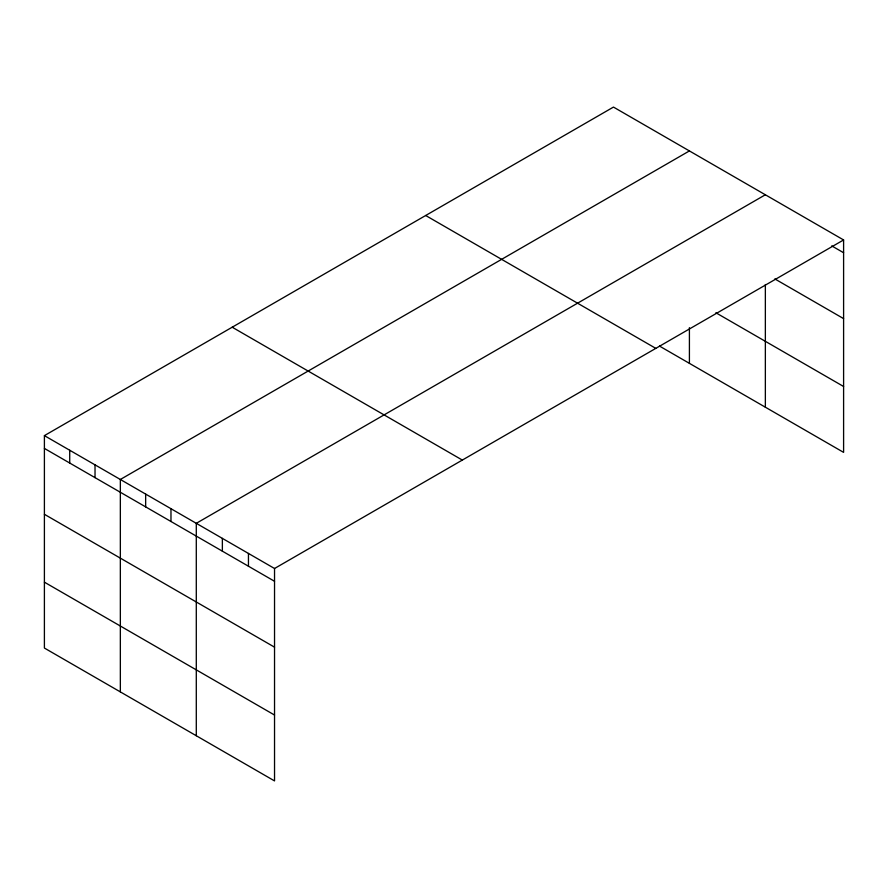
<?xml version="1.0" encoding="UTF-8"?>
<svg xmlns="http://www.w3.org/2000/svg" width="888" height="888" viewBox="0 0 888 888"><rect width="100%" height="100%" fill="white"/><g stroke="black" fill="none" stroke-linecap="round" stroke-linejoin="round"><path stroke-width="1.33" d="M44.4 435.631L274.536 568.498L274.536 780.918L44.4 648.051L44.4 435.631L613.464 107.082L843.6 239.949L843.6 452.369L659.495 346.076M689.41 150.927L120.346 479.476L120.346 691.896M765.356 194.772L196.292 523.321L196.292 735.741M274.536 568.498L843.6 239.949M831.745 245.898L843.6 252.736M774.836 278.921L843.6 318.614M715.872 312.754L843.6 386.491M425.674 215.495L655.81 348.374M232.19 327.206L462.326 460.073M44.4 448.418L274.536 581.285M44.4 514.296L274.536 647.163M44.4 582.173L274.536 715.04M765.356 284.526L765.356 407.204M689.41 327.672L689.41 363.347M248.451 553.435L248.451 566.222M222.366 538.372L222.366 551.171M170.973 508.702L170.973 521.5M145.654 494.083L145.654 506.882M95.027 464.857L95.027 477.644M69.719 450.238L69.719 463.036"/></g></svg>
